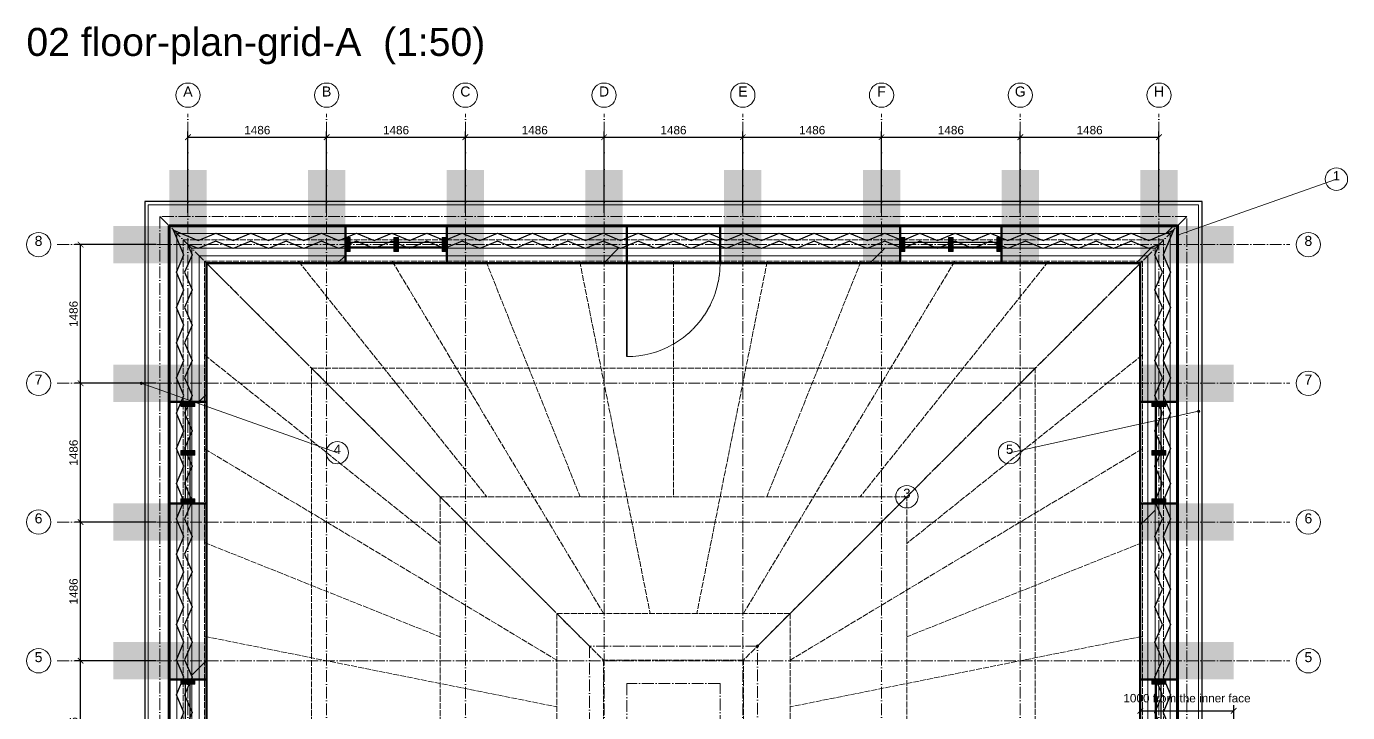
# Model space of a CAD drawing. Header units: millimetres. Extents: x 0 to 157867, y -2 to 14466.
# Drawn here: x 17150 to 31300, y 7118 to 14466 of the extents above; entities that cross this region are included whole.
import ezdxf
from ezdxf.enums import TextEntityAlignment as Align

# ---------------------------------------------------------------- set-up
doc = ezdxf.new("R2010")
doc.units = ezdxf.units.MM
doc.linetypes.add('DASHDOT', pattern=[3.556, 2.54, -0.508, 0, -0.508])
doc.linetypes.add('DASHED', pattern=[1.524, 1.27, -0.254])
for name, color, linetype, lineweight in [('ANNOTATION', 4, 'CONTINUOUS', 18), ('BACKGROUND', 9, 'CONTINUOUS', 13), ('BUTTRESS-SOLID', 7, 'CONTINUOUS', 25), ('DIMS', 3, 'CONTINUOUS', 18), ('HATCH-PRINTED', 7, 'CONTINUOUS', 9), ('HIDDEN-AXIS', 8, 'DASHED', 18), ('LINES', 7, 'CONTINUOUS', 25), ('OUTLINE-CUT', 7, 'CONTINUOUS', 50), ('OUTLINE-FINE', 7, 'CONTINUOUS', 25), ('PRINTED-BEAD', 7, 'CONTINUOUS', 25), ('SHEET-LABELS', 2, 'Continuous', 25)]:
    doc.layers.add(name, color=color, linetype=linetype, lineweight=lineweight)
doc.styles.get("Standard").update_dxf_attribs({"font": 'arial.ttf'})
doc.dimstyles.new('PYR-1-50', dxfattribs={"dimscale": 50, "dimtxt": 1.8, "dimasz": 1.2, "dimexe": 1.2, "dimexo": 0.8, "dimgap": 0.6, "dimtad": 1, "dimdec": 0, "dimtxsty": 'Standard', "dimblk": 'ARCHTICK', "dimcen": 2.5, "dimclrd": 3, "dimclre": 3, "dimclrt": 7, "dimazin": 3, "dimtfac": 1, "dimtmove": 0, "dimatfit": 3})
pattern_1 = [(45, (0, 0), (-1425.35, 1425.35), [])]

# ---------------------------------------------------------------- blocks, each defined once
blk = doc.blocks.new('_ARCHTICK')
at = {"color": 0, "linetype": 'BYBLOCK', "const_width": 0.15}
blk.add_lwpolyline([(-0.5, -0.5), (0.5, 0.5)], dxfattribs=at)

msp = doc.modelspace()

# ---------------------------------------------------------------- hatches: boundary and pattern name
at = {"layer": 'ANNOTATION', "ltscale": 50}
h = msp.add_hatch(color=7, dxfattribs=at)
h.dxf.hatch_style = 1
edge = h.paths.add_edge_path()
edge.add_arc((29480, 12230), 17.5, 0, 360)
h = msp.add_hatch(color=7, dxfattribs=at)
h.dxf.hatch_style = 1
edge = h.paths.add_edge_path()
edge.add_arc((18380, 10644.3), 17.5, 0, 360)
h = msp.add_hatch(color=7, dxfattribs=at)
h.dxf.hatch_style = 1
edge = h.paths.add_edge_path()
edge.add_arc((29705, 10344.3), 17.5, 0, 360)
h = msp.add_hatch(color=7, dxfattribs=at)
h.dxf.hatch_style = 1
edge = h.paths.add_edge_path()
edge.add_arc((24980, 7830), 17.5, 0, 360)
at = {"layer": 'BUTTRESS-SOLID', "ltscale": 50}
h = msp.add_hatch(color=7, dxfattribs=at)
h.dxf.hatch_style = 1
h.paths.add_polyline_path([(18680, 11930), (18680, 12930), (19080, 12930), (19080, 11930)])
h = msp.add_hatch(color=7, dxfattribs=at)
h.dxf.hatch_style = 1
h.paths.add_polyline_path([(20565.7, 12930), (20565.7, 12335), (20565.7, 12335), (20565.7, 11930), (20165.7, 11930), (20165.7, 12930)])
h = msp.add_hatch(color=7, dxfattribs=at)
h.dxf.hatch_style = 1
h.paths.add_polyline_path([(22051.4, 12930), (22051.4, 11930), (21651.4, 11930), (21651.4, 12335), (21651.4, 12930)])
h = msp.add_hatch(color=7, dxfattribs=at)
h.dxf.hatch_style = 1
h.paths.add_polyline_path([(23137.1, 11930), (23137.1, 12930), (23537.1, 12930), (23537.1, 11930)])
h = msp.add_hatch(color=7, dxfattribs=at)
h.dxf.hatch_style = 1
h.paths.add_polyline_path([(24622.9, 11930), (24622.9, 12930), (25022.9, 12930), (25022.9, 11930)])
h = msp.add_hatch(color=7, dxfattribs=at)
h.dxf.hatch_style = 1
h.paths.add_polyline_path([(26508.6, 12335), (26508.6, 11930), (26108.6, 11930), (26108.6, 12930), (26508.6, 12930)])
h = msp.add_hatch(color=7, dxfattribs=at)
h.dxf.hatch_style = 1
h.paths.add_polyline_path([(27994.3, 11930), (27594.3, 11930), (27594.3, 12335), (27594.3, 12930), (27994.3, 12930)])
h = msp.add_hatch(color=7, dxfattribs=at)
h.dxf.hatch_style = 1
h.paths.add_polyline_path([(29080, 11930), (29080, 12930), (29480, 12930), (29480, 11930)])
h = msp.add_hatch(color=7, dxfattribs=at)
h.dxf.hatch_style = 1
h.paths.add_polyline_path([(18080, 11930), (18080, 12330), (19080, 12330), (19080, 11930)])
h = msp.add_hatch(color=7, dxfattribs=at)
h.dxf.hatch_style = 1
h.paths.add_polyline_path([(29080, 11930), (29080, 12330), (30080, 12330), (30080, 11930)])
h = msp.add_hatch(color=7, dxfattribs=at)
h.dxf.hatch_style = 1
h.paths.add_polyline_path([(20565.7, 12055), (20565.7, 12205), (20615.7, 12205), (20615.7, 12055)])
h = msp.add_hatch(color=7, dxfattribs=at)
h.dxf.hatch_style = 1
h.paths.add_polyline_path([(21083.6, 12055), (21083.6, 12205), (21133.6, 12205), (21133.6, 12055)])
h = msp.add_hatch(color=7, dxfattribs=at)
h.dxf.hatch_style = 1
h.paths.add_polyline_path([(21601.4, 12055), (21601.4, 12205), (21651.4, 12205), (21651.4, 12055)])
h = msp.add_hatch(color=7, dxfattribs=at)
h.dxf.hatch_style = 1
h.paths.add_polyline_path([(26558.6, 12205), (26558.6, 12055), (26508.6, 12055), (26508.6, 12205)])
h = msp.add_hatch(color=7, dxfattribs=at)
h.dxf.hatch_style = 1
h.paths.add_polyline_path([(27076.4, 12205), (27076.4, 12055), (27026.4, 12055), (27026.4, 12205)])
h = msp.add_hatch(color=7, dxfattribs=at)
h.dxf.hatch_style = 1
h.paths.add_polyline_path([(27594.3, 12205), (27594.3, 12055), (27544.3, 12055), (27544.3, 12205)])
h = msp.add_hatch(color=7, dxfattribs=at)
h.dxf.hatch_style = 1
h.paths.add_polyline_path([(18675, 10444.3), (18080, 10444.3), (18080, 10844.3), (19080, 10844.3), (19080, 10444.3)])
h = msp.add_hatch(color=7, dxfattribs=at)
h.dxf.hatch_style = 1
h.paths.add_polyline_path([(29485, 10444.3), (29080, 10444.3), (29080, 10844.3), (30080, 10844.3), (30080, 10444.3)])
h = msp.add_hatch(color=7, dxfattribs=at)
h.dxf.hatch_style = 1
h.paths.add_polyline_path([(18955, 10394.3), (18955, 10444.3), (18805, 10444.3), (18805, 10394.3)])
h = msp.add_hatch(color=7, dxfattribs=at)
h.dxf.hatch_style = 1
h.paths.add_polyline_path([(29355, 10394.3), (29205, 10394.3), (29205, 10444.3), (29355, 10444.3)])
h = msp.add_hatch(color=7, dxfattribs=at)
h.dxf.hatch_style = 1
h.paths.add_polyline_path([(18955, 9876.4), (18955, 9926.4), (18805, 9926.4), (18805, 9876.4)])
h = msp.add_hatch(color=7, dxfattribs=at)
h.dxf.hatch_style = 1
h.paths.add_polyline_path([(29355, 9876.4), (29205, 9876.4), (29205, 9926.4), (29355, 9926.4)])
h = msp.add_hatch(color=7, dxfattribs=at)
h.dxf.hatch_style = 1
h.paths.add_polyline_path([(18080, 8958.6), (18080, 9358.6), (18675, 9358.6), (19080, 9358.6), (19080, 8958.6)])
h = msp.add_hatch(color=7, dxfattribs=at)
h.dxf.hatch_style = 1
h.paths.add_polyline_path([(18955, 9358.6), (18955, 9408.6), (18805, 9408.6), (18805, 9358.6)])
h = msp.add_hatch(color=7, dxfattribs=at)
h.dxf.hatch_style = 1
h.paths.add_polyline_path([(30080, 8958.6), (29080, 8958.6), (29080, 9358.6), (29485, 9358.6), (30080, 9358.6)])
h = msp.add_hatch(color=7, dxfattribs=at)
h.dxf.hatch_style = 1
h.paths.add_polyline_path([(29355, 9358.6), (29205, 9358.6), (29205, 9408.6), (29355, 9408.6)])
h = msp.add_hatch(color=7, dxfattribs=at)
h.dxf.hatch_style = 1
h.paths.add_polyline_path([(18675, 7472.9), (18080, 7472.9), (18080, 7872.9), (19080, 7872.9), (19080, 7472.9)])
h = msp.add_hatch(color=7, dxfattribs=at)
h.dxf.hatch_style = 1
h.paths.add_polyline_path([(30080, 7472.9), (29485, 7472.9), (29080, 7472.9), (29080, 7872.9), (30080, 7872.9)])
h = msp.add_hatch(color=7, dxfattribs=at)
h.dxf.hatch_style = 1
h.paths.add_polyline_path([(18805, 7422.9), (18805, 7472.9), (18955, 7472.9), (18955, 7422.9)])
h = msp.add_hatch(color=7, dxfattribs=at)
h.dxf.hatch_style = 1
h.paths.add_polyline_path([(29205, 7422.9), (29205, 7472.9), (29355, 7472.9), (29355, 7422.9)])
at = {"layer": 'HATCH-PRINTED', "ltscale": 50}
h = msp.add_hatch(dxfattribs=at)
h.set_pattern_fill('ANSI31', scale=25.19685)
h.set_pattern_definition(pattern_1)
h.paths.add_polyline_path([(19546.2, 12250), (19185.3, 12250), (19177.1, 12253.5), (19169, 12250), (18808.1, 12250), (18724.5, 12285.5), (18760, 12201.9), (18760, 11841), (18756.5, 11832.9), (18760, 11824.7), (18760, 11463.8), (18756.5, 11455.7), (18760, 11447.6), (18760, 11086.7), (18756.5, 11078.6), (18760, 11070.4), (18760, 10709.6), (18756.5, 10701.4), (18760, 10693.3), (18760, 10444.3), (18680, 10444.3), (18680, 12330), (20565.7, 12330), (20565.7, 12250), (20316.7, 12250), (20308.6, 12253.5), (20300.4, 12250), (19939.6, 12250), (19931.4, 12253.5), (19923.3, 12250), (19562.4, 12250), (19554.3, 12253.5)])
h = msp.add_hatch(dxfattribs=at)
h.set_pattern_fill('ANSI31', scale=25.19685)
h.set_pattern_definition(pattern_1)
h.paths.add_polyline_path([(22571.4, 12253.5), (22563.3, 12250), (22202.4, 12250), (22194.3, 12253.5), (22186.2, 12250), (21825.3, 12250), (21817.1, 12253.5), (21809, 12250), (21651.4, 12250), (21651.4, 12330), (23580, 12330), (23580, 12250), (23333.8, 12250), (23325.7, 12253.5), (23317.6, 12250), (22956.7, 12250), (22948.6, 12253.5), (22940.4, 12250), (22579.6, 12250)])
h = msp.add_hatch(dxfattribs=at)
h.set_pattern_fill('ANSI31', scale=25.19685)
h.set_pattern_definition(pattern_1)
h.paths.add_polyline_path([(25596.7, 12250), (25588.6, 12253.5), (25580.4, 12250), (25219.6, 12250), (25211.4, 12253.5), (25203.3, 12250), (24842.4, 12250), (24834.3, 12253.5), (24826.2, 12250), (24580, 12250), (24580, 12330), (26508.6, 12330), (26508.6, 12250), (26351, 12250), (26342.9, 12253.5), (26334.7, 12250), (25973.8, 12250), (25965.7, 12253.5), (25957.6, 12250)])
h = msp.add_hatch(dxfattribs=at)
h.set_pattern_fill('ANSI31', scale=25.19685)
h.set_pattern_definition(pattern_1)
h.paths.add_polyline_path([(29400, 11070.4), (29403.5, 11078.6), (29400, 11086.7), (29400, 11447.6), (29403.5, 11455.7), (29400, 11463.8), (29400, 11824.7), (29403.5, 11832.9), (29400, 11841), (29400, 12201.9), (29435.5, 12285.5), (29351.9, 12250), (28991, 12250), (28982.9, 12253.5), (28974.7, 12250), (28613.8, 12250), (28605.7, 12253.5), (28597.6, 12250), (28236.7, 12250), (28228.6, 12253.5), (28220.4, 12250), (27859.6, 12250), (27851.4, 12253.5), (27843.3, 12250), (27594.3, 12250), (27594.3, 12330), (29480, 12330), (29480, 10444.3), (29400, 10444.3), (29400, 10693.3), (29403.5, 10701.4), (29400, 10709.6)])
h = msp.add_hatch(dxfattribs=at)
h.set_pattern_fill('ANSI31', scale=25.19685)
h.set_pattern_definition(pattern_1)
h.paths.add_polyline_path([(18920, 10504.7), (18923.5, 10512.9), (18920, 10521), (18920, 10881.9), (18923.5, 10890), (18920, 10898.1), (18920, 11259), (18923.5, 11267.1), (18920, 11275.3), (18920, 11636.2), (18923.5, 11644.3), (18920, 11652.4), (18920, 12013.3), (18923.5, 12021.4), (18920, 12029.6), (18920, 12090), (18980.4, 12090), (18988.6, 12086.5), (18996.7, 12090), (19357.6, 12090), (19365.7, 12086.5), (19373.8, 12090), (19734.7, 12090), (19742.9, 12086.5), (19751, 12090), (20111.9, 12090), (20120, 12086.5), (20128.1, 12090), (20489, 12090), (20497.1, 12086.5), (20505.3, 12090), (20565.7, 12090), (20565.7, 11930), (19080, 11930), (19080, 10444.3), (18920, 10444.3)])
h = msp.add_hatch(dxfattribs=at)
h.set_pattern_fill('ANSI31', scale=25.19685)
h.set_pattern_definition(pattern_1)
h.paths.add_polyline_path([(22391, 12090), (22751.9, 12090), (22760, 12086.5), (22768.1, 12090), (23129, 12090), (23137.1, 12086.5), (23145.3, 12090), (23506.2, 12090), (23514.3, 12086.5), (23522.4, 12090), (23580, 12090), (23580, 11930), (21651.4, 11930), (21651.4, 12090), (21997.6, 12090), (22005.7, 12086.5), (22013.8, 12090), (22374.7, 12090), (22382.9, 12086.5)])
h = msp.add_hatch(dxfattribs=at)
h.set_pattern_fill('ANSI31', scale=25.19685)
h.set_pattern_definition(pattern_1)
h.paths.add_polyline_path([(25022.9, 12086.5), (25031, 12090), (25391.9, 12090), (25400, 12086.5), (25408.1, 12090), (25769, 12090), (25777.1, 12086.5), (25785.3, 12090), (26146.2, 12090), (26154.3, 12086.5), (26162.4, 12090), (26508.6, 12090), (26508.6, 11930), (24580, 11930), (24580, 12090), (24637.6, 12090), (24645.7, 12086.5), (24653.8, 12090), (25014.7, 12090)])
h = msp.add_hatch(dxfattribs=at)
h.set_pattern_fill('ANSI31', scale=25.19685)
h.set_pattern_definition(pattern_1)
h.paths.add_polyline_path([(29240, 10521), (29236.5, 10512.9), (29240, 10504.7), (29240, 10444.3), (29080, 10444.3), (29080, 11930), (27594.3, 11930), (27594.3, 12090), (27654.7, 12090), (27662.9, 12086.5), (27671, 12090), (28031.9, 12090), (28040, 12086.5), (28048.1, 12090), (28409, 12090), (28417.1, 12086.5), (28425.3, 12090), (28786.2, 12090), (28794.3, 12086.5), (28802.4, 12090), (29163.3, 12090), (29171.4, 12086.5), (29179.6, 12090), (29240, 12090), (29240, 12029.6), (29236.5, 12021.4), (29240, 12013.3), (29240, 11652.4), (29236.5, 11644.3), (29240, 11636.2), (29240, 11275.3), (29236.5, 11267.1), (29240, 11259), (29240, 10898.1), (29236.5, 10890), (29240, 10881.9)])
h = msp.add_hatch(dxfattribs=at)
h.set_pattern_fill('ANSI31', scale=25.19685)
h.set_pattern_definition(pattern_1)
h.paths.add_polyline_path([(18760, 9201), (18756.5, 9192.9), (18760, 9184.7), (18760, 8823.8), (18756.5, 8815.7), (18760, 8807.6), (18760, 8446.7), (18756.5, 8438.6), (18760, 8430.4), (18760, 8069.6), (18756.5, 8061.4), (18760, 8053.3), (18760, 7692.4), (18756.5, 7684.3), (18760, 7676.2), (18760, 7472.9), (18680, 7472.9), (18680, 9358.6), (18760, 9358.6)])
h = msp.add_hatch(dxfattribs=at)
h.set_pattern_fill('ANSI31', scale=25.19685)
h.set_pattern_definition(pattern_1)
h.paths.add_polyline_path([(18923.5, 7495.7), (18920, 7503.8), (18920, 7864.7), (18923.5, 7872.9), (18920, 7881), (18920, 8241.9), (18923.5, 8250), (18920, 8258.1), (18920, 8619), (18923.5, 8627.1), (18920, 8635.3), (18920, 8996.2), (18923.5, 9004.3), (18920, 9012.4), (18920, 9358.6), (19080, 9358.6), (19080, 7472.9), (18920, 7472.9), (18920, 7487.6)])
h = msp.add_hatch(dxfattribs=at)
h.set_pattern_fill('ANSI31', scale=25.19685)
h.set_pattern_definition(pattern_1)
h.paths.add_polyline_path([(29240, 8635.3), (29236.5, 8627.1), (29240, 8619), (29240, 8258.1), (29236.5, 8250), (29240, 8241.9), (29240, 7881), (29236.5, 7872.9), (29240, 7864.7), (29240, 7503.8), (29236.5, 7495.7), (29240, 7487.6), (29240, 7472.9), (29080, 7472.9), (29080, 9358.6), (29240, 9358.6), (29240, 9012.4), (29236.5, 9004.3), (29240, 8996.2)])
h = msp.add_hatch(dxfattribs=at)
h.set_pattern_fill('ANSI31', scale=25.19685)
h.set_pattern_definition(pattern_1)
h.paths.add_polyline_path([(29403.5, 8061.4), (29400, 8069.6), (29400, 8430.4), (29403.5, 8438.6), (29400, 8446.7), (29400, 8807.6), (29403.5, 8815.7), (29400, 8823.8), (29400, 9184.7), (29403.5, 9192.9), (29400, 9201), (29400, 9358.6), (29480, 9358.6), (29480, 7472.9), (29400, 7472.9), (29400, 7676.2), (29403.5, 7684.3), (29400, 7692.4), (29400, 8053.3)])

# ---------------------------------------------------------------- linework, layer by layer
at = {"layer": 'ANNOTATION', "lineweight": 20, "ltscale": 50}
for points in [[(31180, 12830), (29480, 12230)], [(20480, 9901.4), (18380, 10644.3)], [(27680, 9901.4), (29705, 10344.3)], [(26580, 9430), (24980, 7830)]]:
    msp.add_lwpolyline(points, dxfattribs=at)
at = {"layer": 'ANNOTATION', "lineweight": 18, "ltscale": 50}
for centre, radius in [((18880, 13730), 130), ((20365.7, 13730), 130), ((21851.4, 13730), 130), ((23337.1, 13730), 130), ((24822.9, 13730), 130), ((26308.6, 13730), 130), ((27794.3, 13730), 130), ((29280, 13730), 130), ((31180, 12830), 120), ((17280, 12130), 130), ((30880, 12130), 130), ((17280, 10644.3), 130), ((30880, 10644.3), 130), ((20480, 9901.4), 120), ((27680, 9901.4), 120), ((26580, 9430), 120), ((17280, 9158.6), 130), ((30880, 9158.6), 130), ((17280, 7672.9), 130), ((30880, 7672.9), 130)]:
    msp.add_circle(centre, radius, dxfattribs=at)
at = {"layer": 'BACKGROUND', "lineweight": 25, "ltscale": 50}
msp.add_lwpolyline([(18417.5, 1267.5), (29742.5, 1267.5), (29742.5, 12592.5), (18417.5, 12592.5), (18417.5, 1267.5)], dxfattribs=at)
at = {"layer": 'HIDDEN-AXIS', "linetype": 'DASHDOT', "lineweight": 13, "ltscale": 50}
for points in [[(18880, 330), (18880, 13530)], [(20365.7, 330), (20365.7, 13530)], [(21851.4, 330), (21851.4, 13530)], [(23337.1, 330), (23337.1, 13530)], [(24822.9, 330), (24822.9, 13530)], [(26308.6, 330), (26308.6, 13530)], [(27794.3, 330), (27794.3, 13530)], [(29280, 330), (29280, 13530)], [(17480, 12130), (30680, 12130)], [(17480, 10644.3), (30680, 10644.3)], [(17480, 9158.6), (30680, 9158.6)], [(17480, 7672.9), (30680, 7672.9)]]:
    msp.add_lwpolyline(points, dxfattribs=at)
at = {"layer": 'HIDDEN-AXIS', "linetype": 'DASHDOT', "lineweight": 20, "ltscale": 50}
for points in [[(18580, 1430), (29580, 1430), (29580, 12430), (18580, 12430), (18580, 1430)], [(18580, 12430), (23180, 7830)], [(29580, 12430), (24980, 7830)], [(23180, 6030), (24980, 6030), (24980, 7830), (23180, 7830), (23180, 6030)], [(23580, 6430), (24580, 6430), (24580, 7430), (23580, 7430), (23580, 6430)]]:
    msp.add_lwpolyline(points, dxfattribs=at)
at = {"layer": 'HIDDEN-AXIS', "linetype": 'DASHED', "lineweight": 20, "ltscale": 50}
for points in [[(18830, 1680), (29330, 1680), (29330, 12180), (18830, 12180), (18830, 1680)], [(19057.5, 11952.5), (23331.5, 7678.5)], [(19057.5, 1907.5), (29102.5, 1907.5), (29102.5, 11952.5), (19057.5, 11952.5), (19057.5, 1907.5)], [(20062, 11952.5), (22080, 9430)], [(21066.5, 11952.5), (23330, 8180)], [(22071, 11952.5), (23080, 9430)], [(23075.5, 11952.5), (23830, 8180)], [(24080, 11952.5), (24080, 9430)], [(25084.5, 11952.5), (24330, 8180)], [(29102.5, 11952.5), (24828.5, 7678.5)], [(27093.5, 11952.5), (24830, 8180)], [(26089, 11952.5), (25080, 9430)], [(28098, 11952.5), (26080, 9430)], [(19057.5, 10948), (21580, 8930)], [(29102.5, 10948), (26580, 8930)], [(20205, 3055), (27955, 3055), (27955, 10805), (20205, 10805), (20205, 3055)], [(19057.5, 9943.5), (22830, 7680)], [(29102.5, 9943.5), (25330, 7680)], [(21580, 4430), (26580, 4430), (26580, 9430), (21580, 9430), (21580, 4430)], [(19057.5, 8939), (21580, 7930)], [(29102.5, 8939), (26580, 7930)], [(22830, 5680), (25330, 5680), (25330, 8180), (22830, 8180), (22830, 5680)], [(19057.5, 7934.5), (22830, 7180)], [(29102.5, 7934.5), (25330, 7180)], [(23331.5, 6181.5), (24828.5, 6181.5), (24828.5, 7678.5), (23331.5, 7678.5), (23331.5, 6181.5)]]:
    msp.add_lwpolyline(points, dxfattribs=at)
at = {"layer": 'HIDDEN-AXIS', "linetype": 'DASHED', "lineweight": 15, "ltscale": 50}
msp.add_lwpolyline([(23580, 10930), (23645.4, 10932.1), (23710.5, 10938.6), (23775.1, 10949.2), (23838.8, 10964.1), (23901.4, 10983.1), (23962.7, 11006.1), (24022.3, 11033.1), (24080, 11064), (24135.6, 11098.5), (24188.8, 11136.6), (24239.3, 11178.2), (24287.1, 11222.9), (24331.8, 11270.7), (24373.4, 11321.2), (24411.5, 11374.4), (24446, 11430), (24476.9, 11487.7), (24503.9, 11547.3), (24526.9, 11608.6), (24545.9, 11671.2), (24560.8, 11734.9), (24571.4, 11799.5), (24577.9, 11864.6), (24580, 11930)], dxfattribs=at)
at = {"layer": 'LINES', "lineweight": 9, "ltscale": 50}
msp.add_lwpolyline([(18455, 1305), (29705, 1305), (29705, 12555), (18455, 12555), (18455, 1305)], dxfattribs=at)
at = {"layer": 'LINES', "lineweight": 50, "ltscale": 50}
for points in [[(20565.7, 11930), (20565.7, 12330)], [(21651.4, 11930), (21651.4, 12330)], [(23580, 11930), (23580, 12330)], [(24580, 11930), (24580, 12330)], [(26508.6, 11930), (26508.6, 12330)], [(27594.3, 11930), (27594.3, 12330)], [(19080, 10444.3), (18680, 10444.3)], [(29080, 10444.3), (29480, 10444.3)], [(19080, 9358.6), (18680, 9358.6)], [(29080, 9358.6), (29480, 9358.6)], [(19080, 7472.9), (18680, 7472.9)], [(29080, 7472.9), (29480, 7472.9)]]:
    msp.add_lwpolyline(points, dxfattribs=at)
at = {"layer": 'LINES', "lineweight": 25, "ltscale": 50}
for points in [[(20565.7, 12155), (21651.4, 12155)], [(20565.7, 12105), (21651.4, 12105)], [(26508.6, 12155), (27594.3, 12155)], [(26508.6, 12105), (27594.3, 12105)], [(18855, 9358.6), (18855, 10444.3)], [(18905, 9358.6), (18905, 10444.3)], [(29255, 9358.6), (29255, 10444.3)], [(29305, 9358.6), (29305, 10444.3)], [(18855, 6387.1), (18855, 7472.9)], [(18905, 6387.1), (18905, 7472.9)], [(29255, 6387.1), (29255, 7472.9)], [(29305, 6387.1), (29305, 7472.9)]]:
    msp.add_lwpolyline(points, dxfattribs=at)
at = {"layer": 'LINES', "lineweight": 35, "ltscale": 50}
msp.add_lwpolyline([(23580, 11930), (23580, 10930)], dxfattribs=at)
at = {"layer": 'OUTLINE-CUT', "lineweight": 100, "ltscale": 50}
msp.add_lwpolyline([(18680, 1530), (29480, 1530), (29480, 12330), (18680, 12330)], close=True, dxfattribs=at)
at = {"layer": 'OUTLINE-CUT', "lineweight": 50, "ltscale": 50}
msp.add_lwpolyline([(19080, 1930), (29080, 1930), (29080, 11930), (19080, 11930)], close=True, dxfattribs=at)
at = {"layer": 'OUTLINE-FINE', "lineweight": 15, "ltscale": 50}
for points in [[(18760, 1610), (29400, 1610), (29400, 12250), (18760, 12250)], [(18920, 1770), (29240, 1770), (29240, 12090), (18920, 12090)]]:
    msp.add_lwpolyline(points, close=True, dxfattribs=at)
at = {"layer": 'OUTLINE-FINE', "lineweight": 20, "ltscale": 50}
for points in [[(20565.7, 12055), (20615.7, 12055), (20615.7, 12205), (20565.7, 12205)], [(21083.6, 12055), (21133.6, 12055), (21133.6, 12205), (21083.6, 12205)], [(21601.4, 12055), (21651.4, 12055), (21651.4, 12205), (21601.4, 12205)], [(26508.6, 12055), (26558.6, 12055), (26558.6, 12205), (26508.6, 12205)], [(27026.4, 12055), (27076.4, 12055), (27076.4, 12205), (27026.4, 12205)], [(27544.3, 12055), (27594.3, 12055), (27594.3, 12205), (27544.3, 12205)], [(18955, 10394.3), (18955, 10444.3), (18805, 10444.3), (18805, 10394.3)], [(29205, 10394.3), (29205, 10444.3), (29355, 10444.3), (29355, 10394.3)], [(18955, 9876.4), (18955, 9926.4), (18805, 9926.4), (18805, 9876.4)], [(29205, 9876.4), (29205, 9926.4), (29355, 9926.4), (29355, 9876.4)], [(18955, 9358.6), (18955, 9408.6), (18805, 9408.6), (18805, 9358.6)], [(29205, 9358.6), (29205, 9408.6), (29355, 9408.6), (29355, 9358.6)], [(18955, 7422.9), (18955, 7472.9), (18805, 7472.9), (18805, 7422.9)], [(29205, 7422.9), (29205, 7472.9), (29355, 7472.9), (29355, 7422.9)]]:
    msp.add_lwpolyline(points, close=True, dxfattribs=at)
at = {"layer": 'OUTLINE-FINE', "lineweight": 9, "ltscale": 50}
msp.add_lwpolyline([(19000, 1850), (29160, 1850), (29160, 12010), (19000, 12010)], close=True, dxfattribs=at)
at = {"layer": 'PRINTED-BEAD', "lineweight": 25, "ltscale": 50}
for points in [[(18756.5, 6930), (18836.5, 7118.6), (18756.5, 7307.1), (18836.5, 7495.7), (18756.5, 7684.3), (18836.5, 7872.9), (18756.5, 8061.4), (18836.5, 8250), (18756.5, 8438.6), (18836.5, 8627.1), (18756.5, 8815.7), (18836.5, 9004.3), (18756.5, 9192.9), (18836.5, 9381.4), (18756.5, 9570), (18836.5, 9758.6), (18756.5, 9947.1), (18836.5, 10135.7), (18756.5, 10324.3), (18836.5, 10512.9), (18756.5, 10701.4), (18836.5, 10890), (18756.5, 11078.6), (18836.5, 11267.1), (18756.5, 11455.7), (18836.5, 11644.3), (18756.5, 11832.9), (18836.5, 12021.4), (18724.5, 12285.5), (18988.6, 12173.5), (19177.1, 12253.5), (19365.7, 12173.5), (19554.3, 12253.5), (19742.9, 12173.5), (19931.4, 12253.5), (20120, 12173.5), (20308.6, 12253.5), (20497.1, 12173.5), (20685.7, 12253.5), (20874.3, 12173.5), (21062.9, 12253.5), (21251.4, 12173.5), (21440, 12253.5), (21628.6, 12173.5), (21817.1, 12253.5), (22005.7, 12173.5), (22194.3, 12253.5), (22382.9, 12173.5), (22571.4, 12253.5), (22760, 12173.5), (22948.6, 12253.5), (23137.1, 12173.5), (23325.7, 12253.5), (23514.3, 12173.5), (23702.9, 12253.5), (23891.4, 12173.5), (24080, 12253.5), (24268.6, 12173.5), (24457.1, 12253.5), (24645.7, 12173.5), (24834.3, 12253.5), (25022.9, 12173.5), (25211.4, 12253.5), (25400, 12173.5), (25588.6, 12253.5), (25777.1, 12173.5), (25965.7, 12253.5), (26154.3, 12173.5), (26342.9, 12253.5), (26531.4, 12173.5), (26720, 12253.5), (26908.6, 12173.5), (27097.1, 12253.5), (27285.7, 12173.5), (27474.3, 12253.5), (27662.9, 12173.5), (27851.4, 12253.5), (28040, 12173.5), (28228.6, 12253.5), (28417.1, 12173.5), (28605.7, 12253.5), (28794.3, 12173.5), (28982.9, 12253.5), (29171.4, 12173.5), (29435.5, 12285.5), (29323.5, 12021.4), (29403.5, 11832.9), (29323.5, 11644.3), (29403.5, 11455.7), (29323.5, 11267.1), (29403.5, 11078.6), (29323.5, 10890), (29403.5, 10701.4), (29323.5, 10512.9), (29403.5, 10324.3), (29323.5, 10135.7), (29403.5, 9947.1), (29323.5, 9758.6), (29403.5, 9570), (29323.5, 9381.4), (29403.5, 9192.9), (29323.5, 9004.3), (29403.5, 8815.7), (29323.5, 8627.1), (29403.5, 8438.6), (29323.5, 8250), (29403.5, 8061.4), (29323.5, 7872.9), (29403.5, 7684.3), (29323.5, 7495.7), (29403.5, 7307.1), (29323.5, 7118.6), (29403.5, 6930)], [(29316.5, 6930), (29236.5, 7118.6), (29316.5, 7307.1), (29236.5, 7495.7), (29316.5, 7684.3), (29236.5, 7872.9), (29316.5, 8061.4), (29236.5, 8250), (29316.5, 8438.6), (29236.5, 8627.1), (29316.5, 8815.7), (29236.5, 9004.3), (29316.5, 9192.9), (29236.5, 9381.4), (29316.5, 9570), (29236.5, 9758.6), (29316.5, 9947.1), (29236.5, 10135.7), (29316.5, 10324.3), (29236.5, 10512.9), (29316.5, 10701.4), (29236.5, 10890), (29316.5, 11078.6), (29236.5, 11267.1), (29316.5, 11455.7), (29236.5, 11644.3), (29316.5, 11832.9), (29236.5, 12021.4), (29284.5, 12134.5), (29171.4, 12086.5), (28982.9, 12166.5), (28794.3, 12086.5), (28605.7, 12166.5), (28417.1, 12086.5), (28228.6, 12166.5), (28040, 12086.5), (27851.4, 12166.5), (27662.9, 12086.5), (27474.3, 12166.5), (27285.7, 12086.5), (27097.1, 12166.5), (26908.6, 12086.5), (26720, 12166.5), (26531.4, 12086.5), (26342.9, 12166.5), (26154.3, 12086.5), (25965.7, 12166.5), (25777.1, 12086.5), (25588.6, 12166.5), (25400, 12086.5), (25211.4, 12166.5), (25022.9, 12086.5), (24834.3, 12166.5), (24645.7, 12086.5), (24457.1, 12166.5), (24268.6, 12086.5), (24080, 12166.5), (23891.4, 12086.5), (23702.9, 12166.5), (23514.3, 12086.5), (23325.7, 12166.5), (23137.1, 12086.5), (22948.6, 12166.5), (22760, 12086.5), (22571.4, 12166.5), (22382.9, 12086.5), (22194.3, 12166.5), (22005.7, 12086.5), (21817.1, 12166.5), (21628.6, 12086.5), (21440, 12166.5), (21251.4, 12086.5), (21062.9, 12166.5), (20874.3, 12086.5), (20685.7, 12166.5), (20497.1, 12086.5), (20308.6, 12166.5), (20120, 12086.5), (19931.4, 12166.5), (19742.9, 12086.5), (19554.3, 12166.5), (19365.7, 12086.5), (19177.1, 12166.5), (18988.6, 12086.5), (18875.5, 12134.5), (18923.5, 12021.4), (18843.5, 11832.9), (18923.5, 11644.3), (18843.5, 11455.7), (18923.5, 11267.1), (18843.5, 11078.6), (18923.5, 10890), (18843.5, 10701.4), (18923.5, 10512.9), (18843.5, 10324.3), (18923.5, 10135.7), (18843.5, 9947.1), (18923.5, 9758.6), (18843.5, 9570), (18923.5, 9381.4), (18843.5, 9192.9), (18923.5, 9004.3), (18843.5, 8815.7), (18923.5, 8627.1), (18843.5, 8438.6), (18923.5, 8250), (18843.5, 8061.4), (18923.5, 7872.9), (18843.5, 7684.3), (18923.5, 7495.7), (18843.5, 7307.1), (18923.5, 7118.6), (18843.5, 6930)]]:
    msp.add_lwpolyline(points, dxfattribs=at)

# ---------------------------------------------------------------- texts
at = {"layer": 'ANNOTATION', "ltscale": 50}
for s, height, p in [('A', 107.6, (18880, 13683.2)), ('B', 107.6, (20365.7, 13683.2)), ('C', 107.6, (21851.4, 13683.2)), ('D', 107.6, (23337.1, 13683.2)), ('E', 107.6, (24822.9, 13683.2)), ('F', 107.6, (26308.6, 13683.2)), ('G', 107.6, (27794.3, 13683.2)), ('H', 107.6, (29280, 13683.2)), ('1', 99.4, (31180, 12786.8)), ('8', 107.6, (17280, 12083.2)), ('8', 107.6, (30880, 12083.2)), ('7', 107.6, (17280, 10597.5)), ('7', 107.6, (30880, 10597.5)), ('4', 99.4, (20480, 9858.2)), ('5', 99.4, (27680, 9858.2)), ('3', 99.4, (26580, 9386.8)), ('6', 107.6, (17280, 9111.8)), ('6', 107.6, (30880, 9111.8)), ('5', 107.6, (17280, 7626.1)), ('5', 107.6, (30880, 7626.1))]:
    msp.add_text(s, height=height, dxfattribs=at).set_placement(p, align=Align.BOTTOM_CENTER)
at = {"layer": 'SHEET-LABELS'}
msp.add_text('02 floor-plan-grid-A  (1:50)', height=300, dxfattribs=at).set_placement((17150, 14060), align=Align.BOTTOM_LEFT)

# ---------------------------------------------------------------- dimensions: what is measured, and where the dimension line sits
at = {"layer": 'DIMS'}
for base, p1, p2 in [((18880, 13280), (18880, 12430), (20365.7, 12430)), ((20365.7, 13280), (20365.7, 12430), (21851.4, 12430)), ((21851.4, 13280), (21851.4, 12430), (23337.1, 12430)), ((23337.1, 13280), (23337.1, 12430), (24822.9, 12430)), ((24822.9, 13280), (24822.9, 12430), (26308.6, 12430)), ((26308.6, 13280), (26308.6, 12430), (27794.3, 12430)), ((27794.3, 13280), (27794.3, 12430), (29280, 12430))]:
    msp.add_linear_dim(base=base, p1=p1, p2=p2, dimstyle='PYR-1-50', dxfattribs=at).render()
for base, p1, p2 in [((17730, 10644.3), (18580, 10644.3), (18580, 12130)), ((17730, 9158.6), (18580, 9158.6), (18580, 10644.3)), ((17730, 7672.9), (18580, 7672.9), (18580, 9158.6)), ((17730, 6187.1), (18580, 6187.1), (18580, 7672.9))]:
    msp.add_linear_dim(base=base, p1=p1, p2=p2, angle=90, dimstyle='PYR-1-50', dxfattribs=at).render()
msp.add_linear_dim(base=(29080, 7137.1), p1=(29080, 6737.1), p2=(30080, 6737.1), text='<> from the inner face', dimstyle='PYR-1-50', dxfattribs=at).render()

doc.saveas('drawing.dxf')
